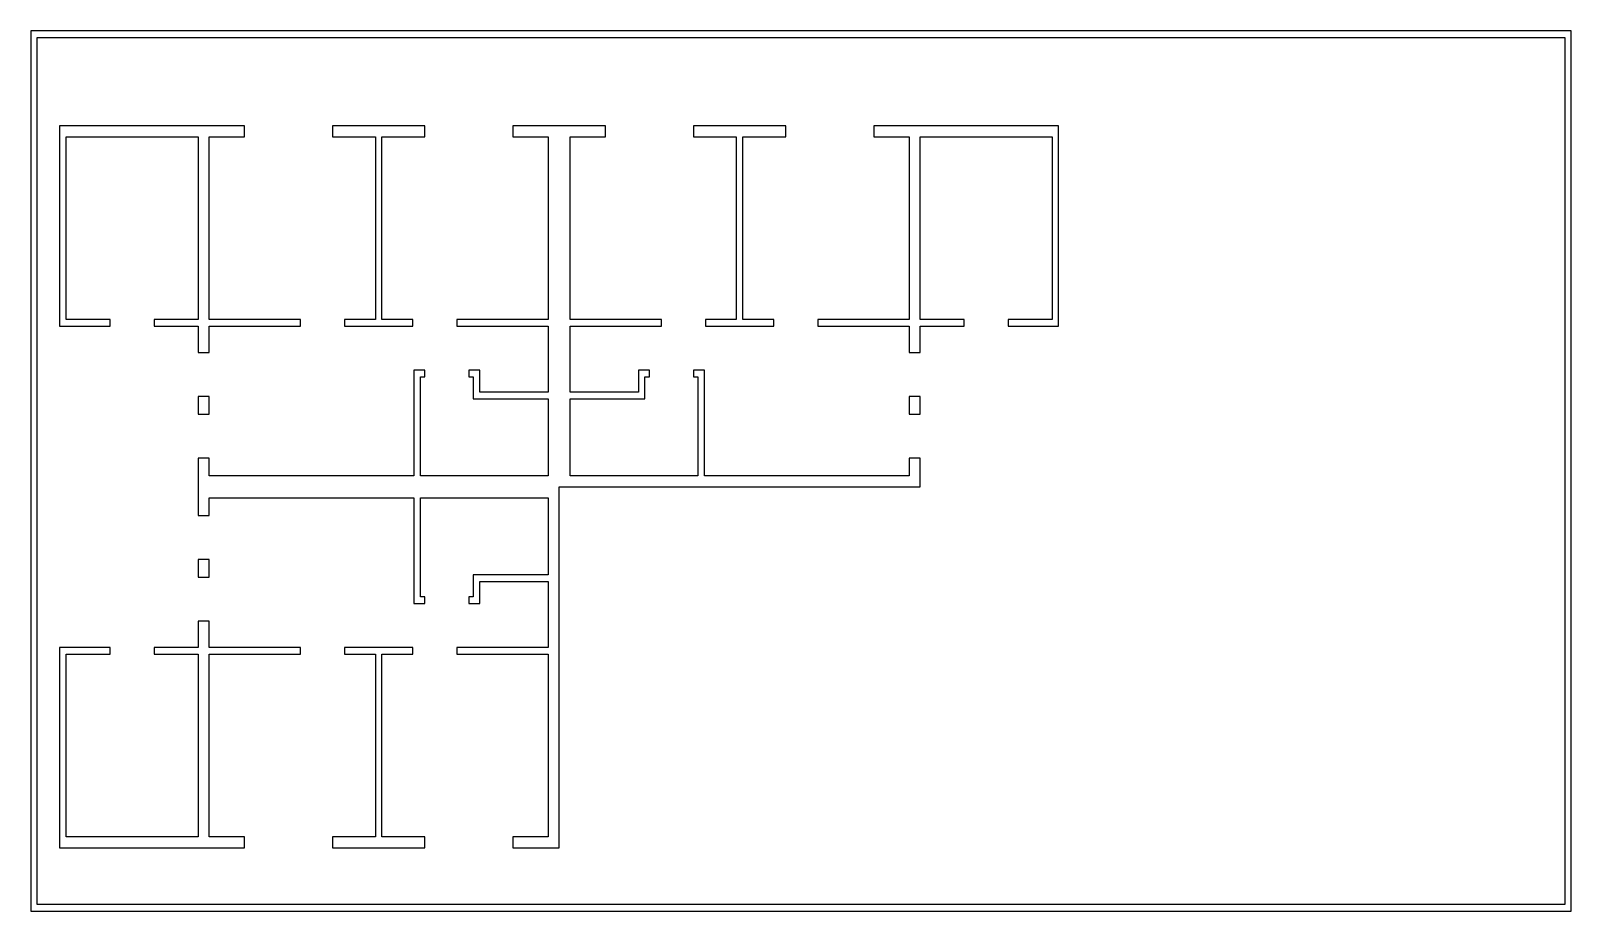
# Model space of a CAD drawing. Header units: metres. Extents: x -13 to 22, y -10.4 to 9.6.
import ezdxf

# ---------------------------------------------------------------- set-up
doc = ezdxf.new("R2010")
doc.units = ezdxf.units.M

msp = doc.modelspace()

# ---------------------------------------------------------------- linework, layer by layer
for p, q in [((21.9958, 9.61119), (-13.0042, 9.61119)), ((-13.0042, 9.61119), (-13.0042, -10.3888)), ((-12.8629, -10.2396), (-12.8629, 9.46202)), ((-12.8629, 9.46202), (21.8546, 9.46202)), ((21.8546, 9.46202), (21.8546, -10.2396)), ((21.9958, -10.3888), (21.9958, 9.61119)), ((-8.14999, 7.45), (-12.35, 7.45)), ((-12.35, 7.45), (-12.35, 2.89999)), ((-8.14999, 7.2), (-8.14999, 7.45)), ((-4.04999, 7.45), (-6.14999, 7.45)), ((-6.14999, 7.45), (-6.14999, 7.2)), ((-4.04999, 7.2), (-4.04999, 7.45)), ((0.049988, 7.45), (-2.04999, 7.45)), ((-2.04999, 7.45), (-2.04999, 7.2)), ((0.049988, 7.2), (0.049988, 7.45)), ((4.14999, 7.45), (2.04999, 7.45)), ((2.04999, 7.45), (2.04999, 7.2)), ((4.14999, 7.2), (4.14999, 7.45)), ((10.35, 7.45), (6.14999, 7.45)), ((6.14999, 7.45), (6.14999, 7.2)), ((10.35, 2.89999), (10.35, 7.45)), ((-12.2, 3.04999), (-12.2, 7.2)), ((-12.2, 7.2), (-9.2, 7.2)), ((-9.2, 7.2), (-9.2, 3.04999)), ((-8.95, 3.04999), (-8.95, 7.2)), ((-8.95, 7.2), (-8.14999, 7.2)), ((-6.14999, 7.2), (-5.17499, 7.2)), ((-5.17499, 7.2), (-5.17499, 3.04999)), ((-5.02499, 3.04999), (-5.02499, 7.2)), ((-5.02499, 7.2), (-4.04999, 7.2)), ((-2.04999, 7.2), (-1.25, 7.2)), ((-1.25, 7.2), (-1.25, 3.04999)), ((-0.75, 3.04999), (-0.75, 7.2)), ((-0.75, 7.2), (0.049988, 7.2)), ((2.04999, 7.2), (3.02499, 7.2)), ((3.02499, 7.2), (3.02499, 3.04999)), ((3.17499, 3.04999), (3.17499, 7.2)), ((3.17499, 7.2), (4.14999, 7.2)), ((6.14999, 7.2), (6.95, 7.2)), ((6.95, 7.2), (6.95, 3.04999)), ((7.2, 3.04999), (7.2, 7.2)), ((7.2, 7.2), (10.2, 7.2)), ((10.2, 7.2), (10.2, 3.04999)), ((-12.35, 2.89999), (-11.2, 2.89999)), ((-11.2, 3.04999), (-12.2, 3.04999)), ((-11.2, 2.89999), (-11.2, 3.04999)), ((-9.2, 3.04999), (-10.2, 3.04999)), ((-10.2, 3.04999), (-10.2, 2.89999)), ((-10.2, 2.89999), (-9.2, 2.89999)), ((-9.2, 2.89999), (-9.2, 2.29999)), ((-6.875, 3.04999), (-8.95, 3.04999)), ((-8.95, 2.89999), (-6.875, 2.89999)), ((-8.95, 2.29999), (-8.95, 2.89999)), ((-6.875, 2.89999), (-6.875, 3.04999)), ((-5.17499, 3.04999), (-5.875, 3.04999)), ((-5.875, 3.04999), (-5.875, 2.89999)), ((-5.875, 2.89999), (-4.325, 2.89999)), ((-4.325, 3.04999), (-5.02499, 3.04999)), ((-4.325, 2.89999), (-4.325, 3.04999)), ((-1.25, 3.04999), (-3.325, 3.04999)), ((-3.325, 3.04999), (-3.325, 2.89999)), ((-3.325, 2.89999), (-1.25, 2.89999)), ((-1.25, 2.89999), (-1.25, 1.39999)), ((1.325, 3.04999), (-0.75, 3.04999)), ((-0.75, 1.39999), (-0.75, 2.89999)), ((-0.75, 2.89999), (1.325, 2.89999)), ((1.325, 2.89999), (1.325, 3.04999)), ((3.02499, 3.04999), (2.325, 3.04999)), ((2.325, 3.04999), (2.325, 2.89999)), ((2.325, 2.89999), (3.875, 2.89999)), ((3.875, 3.04999), (3.17499, 3.04999)), ((3.875, 2.89999), (3.875, 3.04999)), ((6.95, 3.04999), (4.875, 3.04999)), ((4.875, 3.04999), (4.875, 2.89999)), ((4.875, 2.89999), (6.95, 2.89999)), ((6.95, 2.89999), (6.95, 2.29999)), ((8.2, 3.04999), (7.2, 3.04999)), ((7.2, 2.89999), (8.2, 2.89999)), ((7.2, 2.29999), (7.2, 2.89999)), ((8.2, 2.89999), (8.2, 3.04999)), ((10.2, 3.04999), (9.2, 3.04999)), ((9.2, 3.04999), (9.2, 2.89999)), ((9.2, 2.89999), (10.35, 2.89999)), ((-9.2, 2.29999), (-8.95, 2.29999)), ((6.95, 2.29999), (7.2, 2.29999)), ((-4.04999, 1.89999), (-4.29999, 1.89999)), ((-4.29999, 1.89999), (-4.29999, -0.5)), ((-4.04999, 1.74998), (-4.04999, 1.89999)), ((-2.79999, 1.89999), (-3.04999, 1.89999)), ((-3.04999, 1.89999), (-3.04999, 1.74998)), ((-2.79999, 1.39999), (-2.79999, 1.89999)), ((1.04999, 1.89999), (0.799988, 1.89999)), ((0.799988, 1.89999), (0.799988, 1.39999)), ((1.04999, 1.74998), (1.04999, 1.89999)), ((2.29999, 1.89999), (2.04999, 1.89999)), ((2.04999, 1.89999), (2.04999, 1.74998)), ((2.29999, -0.5), (2.29999, 1.89999)), ((-4.14999, -0.5), (-4.14999, 1.74998)), ((-4.14999, 1.74998), (-4.04999, 1.74998)), ((-3.04999, 1.74998), (-2.95, 1.74998)), ((-2.95, 1.74998), (-2.95, 1.24998)), ((0.949997, 1.24998), (0.949997, 1.74998)), ((0.949997, 1.74998), (1.04999, 1.74998)), ((2.04999, 1.74998), (2.14999, 1.74998)), ((2.14999, 1.74998), (2.14999, -0.5)), ((-8.95, 1.29999), (-9.2, 1.29999)), ((-9.2, 1.29999), (-9.2, 0.899994)), ((-8.95, 0.899994), (-8.95, 1.29999)), ((-2.95, 1.24998), (-1.25, 1.24998)), ((-1.25, 1.39999), (-2.79999, 1.39999)), ((-1.25, 1.24998), (-1.25, -0.5)), ((0.799988, 1.39999), (-0.75, 1.39999)), ((-0.75, -0.5), (-0.75, 1.24998)), ((-0.75, 1.24998), (0.949997, 1.24998)), ((7.2, 1.29999), (6.95, 1.29999)), ((6.95, 1.29999), (6.95, 0.899994)), ((7.2, 0.899994), (7.2, 1.29999)), ((-9.2, 0.899994), (-8.95, 0.899994)), ((6.95, 0.899994), (7.2, 0.899994)), ((-8.95, -0.099991), (-9.2, -0.099991)), ((-9.2, -0.099991), (-9.2, -1.39999)), ((-8.95, -0.5), (-8.95, -0.099991)), ((7.2, -0.099991), (6.95, -0.099991)), ((6.95, -0.099991), (6.95, -0.5)), ((7.2, -0.75), (7.2, -0.099991)), ((-4.29999, -0.5), (-8.95, -0.5)), ((-1.25, -0.5), (-4.14999, -0.5)), ((2.14999, -0.5), (-0.75, -0.5)), ((6.95, -0.5), (2.29999, -0.5)), ((-8.95, -1.39999), (-8.95, -1)), ((-8.95, -1), (-4.29999, -1)), ((-4.29999, -1), (-4.29999, -3.39999)), ((-4.14999, -3.25), (-4.14999, -1)), ((-4.14999, -1), (-1.25, -1)), ((-1.25, -1), (-1.25, -2.75)), ((-1, -0.75), (7.2, -0.75)), ((-1, -8.95), (-1, -0.75)), ((-9.2, -1.39999), (-8.95, -1.39999)), ((-8.95, -2.39999), (-9.2, -2.39999)), ((-9.2, -2.39999), (-9.2, -2.79999)), ((-8.95, -2.79999), (-8.95, -2.39999)), ((-9.2, -2.79999), (-8.95, -2.79999)), ((-1.25, -2.75), (-2.95, -2.75)), ((-2.95, -2.75), (-2.95, -3.25)), ((-2.79999, -3.39999), (-2.79999, -2.89999)), ((-2.79999, -2.89999), (-1.25, -2.89999)), ((-1.25, -2.89999), (-1.25, -4.39999)), ((-4.29999, -3.39999), (-4.04999, -3.39999)), ((-4.04999, -3.25), (-4.14999, -3.25)), ((-4.04999, -3.39999), (-4.04999, -3.25)), ((-2.95, -3.25), (-3.04999, -3.25)), ((-3.04999, -3.25), (-3.04999, -3.39999)), ((-3.04999, -3.39999), (-2.79999, -3.39999)), ((-8.95, -3.79999), (-9.2, -3.79999)), ((-9.2, -3.79999), (-9.2, -4.39999)), ((-8.95, -4.39999), (-8.95, -3.79999)), ((-11.2, -4.39999), (-12.35, -4.39999)), ((-12.35, -4.39999), (-12.35, -8.95)), ((-12.2, -8.7), (-12.2, -4.54999)), ((-12.2, -4.54999), (-11.2, -4.54999)), ((-11.2, -4.54999), (-11.2, -4.39999)), ((-9.2, -4.39999), (-10.2, -4.39999)), ((-10.2, -4.39999), (-10.2, -4.54999)), ((-10.2, -4.54999), (-9.2, -4.54999)), ((-9.2, -4.54999), (-9.2, -8.7)), ((-6.875, -4.39999), (-8.95, -4.39999)), ((-8.95, -8.7), (-8.95, -4.54999)), ((-8.95, -4.54999), (-6.875, -4.54999)), ((-6.875, -4.54999), (-6.875, -4.39999)), ((-4.325, -4.39999), (-5.875, -4.39999)), ((-5.875, -4.39999), (-5.875, -4.54999)), ((-5.875, -4.54999), (-5.17499, -4.54999)), ((-5.17499, -4.54999), (-5.17499, -8.7)), ((-5.02499, -8.7), (-5.02499, -4.54999)), ((-5.02499, -4.54999), (-4.325, -4.54999)), ((-4.325, -4.54999), (-4.325, -4.39999)), ((-1.25, -4.39999), (-3.325, -4.39999)), ((-3.325, -4.39999), (-3.325, -4.54999)), ((-3.325, -4.54999), (-1.25, -4.54999)), ((-1.25, -4.54999), (-1.25, -8.7)), ((-9.2, -8.7), (-12.2, -8.7)), ((-8.14999, -8.7), (-8.95, -8.7)), ((-8.14999, -8.95), (-8.14999, -8.7)), ((-5.17499, -8.7), (-6.14999, -8.7)), ((-6.14999, -8.7), (-6.14999, -8.95)), ((-4.04999, -8.7), (-5.02499, -8.7)), ((-4.04999, -8.95), (-4.04999, -8.7)), ((-1.25, -8.7), (-2.04999, -8.7)), ((-2.04999, -8.7), (-2.04999, -8.95)), ((-12.35, -8.95), (-8.14999, -8.95)), ((-6.14999, -8.95), (-4.04999, -8.95)), ((-2.04999, -8.95), (-1, -8.95)), ((-13.0042, -10.3888), (21.9958, -10.3888)), ((21.8546, -10.2396), (-12.8629, -10.2396))]:
    msp.add_line(p, q)

doc.saveas('drawing.dxf')
